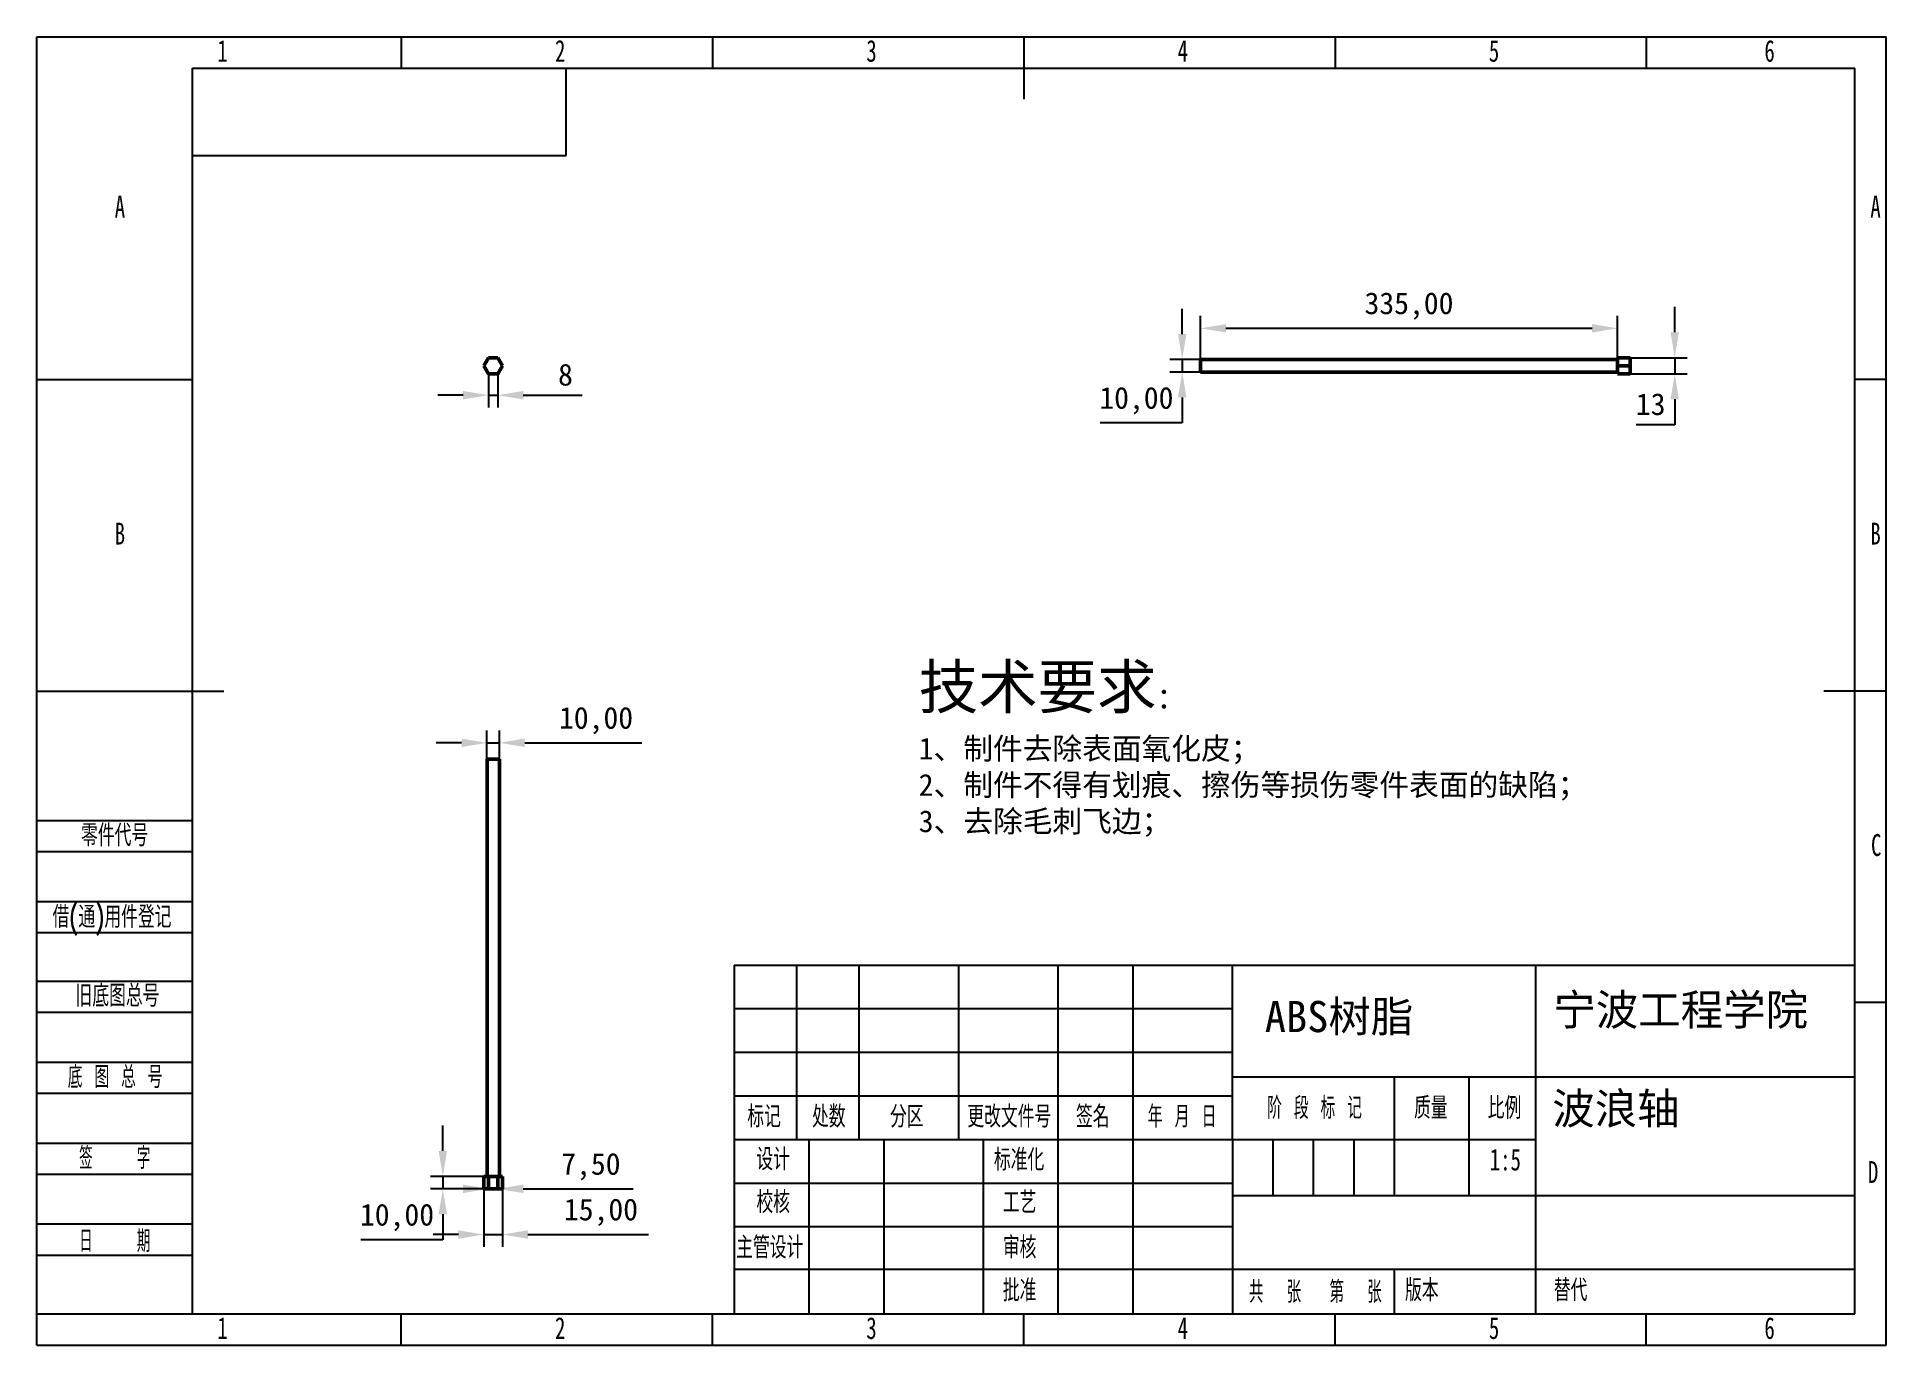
# Model space of a CAD drawing. Header units: millimetres. Extents: x 0 to 297, y 0 to 210.
import ezdxf

# ---------------------------------------------------------------- set-up
doc = ezdxf.new("R2010")
doc.units = ezdxf.units.MM
doc.header["$PDSIZE"] = -1
doc.layers.add('图框', color=7, linetype='Continuous')
for name, color, linetype, lineweight in [('标注层', 4, 'Continuous', 25), ('粗实线层', 7, 'Continuous', 25), ('轮廓实线层', 7, 'Continuous', 50)]:
    doc.layers.add(name, color=color, linetype=linetype, lineweight=lineweight)
doc.styles.add('SLDTEXTSTYLE0', font='TXT', dxfattribs={"width": 0.7, "bigfont": 'bigfont'})
doc.styles.add('SLDTEXTSTYLE1', font='TXT', dxfattribs={"width": 0.6, "bigfont": 'bigfont'})
doc.styles.add('SLDTEXTSTYLE2', font='TXT', dxfattribs={"width": 0.614286, "bigfont": 'bigfont'})
doc.styles.add('SLDTEXTSTYLE3', font='TXT', dxfattribs={"width": 0.62, "bigfont": 'bigfont'})
doc.styles.add('SLDTEXTSTYLE4', font='TXT', dxfattribs={"width": 0.566667, "bigfont": 'bigfont'})
doc.styles.add('SLDTEXTSTYLE5', font='TXT', dxfattribs={"width": 0.7})
doc.dimstyles.new('ISO-25', dxfattribs={"dimtxt": 2.5, "dimasz": 2.5, "dimexe": 1.25, "dimexo": 0.625, "dimtad": 1, "dimtxsty": 'Standard', "dimcen": 2.5, "dimadec": 0, "dimazin": 0, "dimtfac": 1, "dimtmove": 0, "dimatfit": 3, "dimfxl": 1, "dimarcsym": 0})

# ---------------------------------------------------------------- blocks, each defined once
blk = doc.blocks.new('*D1')
at = {"layer": 'Defpoints', "color": 0, "transparency": 16777216}
for p in [(72.53, 155.91), (74.03, 155.91), (74.03, 152.49)]:
    blk.add_point(p, dxfattribs=at)
at = {"layer": '标注层', "color": 0, "lineweight": -2, "transparency": 16777216}
for p, q in [((72.53, 155.91), (72.53, 150.49)), ((74.03, 155.91), (74.03, 150.49)), ((68.45, 152.49), (64.37, 152.49)), ((72.53, 152.49), (74.03, 152.49)), ((78.11, 152.49), (87.58, 152.49))]:
    blk.add_line(p, q, dxfattribs=at)
at = {"layer": '标注层', "color": 0, "transparency": 16777216}
for points in [[(68.45, 153.17), (68.45, 151.81), (72.53, 152.49)], [(78.11, 153.17), (78.11, 151.81), (74.03, 152.49)]]:
    blk.add_solid(points, dxfattribs=at)
at = {"layer": '标注层', "color": 0, "transparency": 16777216, "insert": (84.89, 155.76), "char_height": 3.5, "attachment_point": 5}
blk.add_mtext('8', dxfattribs=at)
blk = doc.blocks.new('*D2')
at = {"layer": 'Defpoints', "color": 0, "transparency": 16777216}
for p in [(186.88, 158.21), (183.95, 156.21), (186.88, 156.21)]:
    blk.add_point(p, dxfattribs=at)
at = {"layer": '标注层', "color": 0, "lineweight": -2, "transparency": 16777216}
for p, q in [((183.95, 162.29), (183.95, 166.37)), ((186.88, 158.21), (181.95, 158.21)), ((183.95, 158.21), (183.95, 156.21)), ((186.88, 156.21), (181.95, 156.21)), ((183.95, 152.13), (183.95, 148.05)), ((183.95, 148.05), (170.76, 148.05))]:
    blk.add_line(p, q, dxfattribs=at)
at = {"layer": '标注层', "color": 0, "transparency": 16777216}
for points in [[(183.27, 162.29), (184.63, 162.29), (183.95, 158.21)], [(183.27, 152.13), (184.63, 152.13), (183.95, 156.21)]]:
    blk.add_solid(points, dxfattribs=at)
at = {"layer": '标注层', "color": 0, "transparency": 16777216, "insert": (176.59, 151.61), "char_height": 3.5, "attachment_point": 5}
blk.add_mtext('10,00', dxfattribs=at)
blk = doc.blocks.new('*D3')
at = {"layer": 'Defpoints', "color": 0, "transparency": 16777216}
for p in [(253.88, 163.23), (186.88, 158.21), (253.88, 158.21)]:
    blk.add_point(p, dxfattribs=at)
at = {"layer": '标注层', "color": 0, "lineweight": -2, "transparency": 16777216}
for p, q in [((186.88, 158.21), (186.88, 165.23)), ((253.88, 158.21), (253.88, 165.23)), ((190.96, 163.23), (249.8, 163.23))]:
    blk.add_line(p, q, dxfattribs=at)
at = {"layer": '标注层', "color": 0, "transparency": 16777216}
for points in [[(190.96, 163.91), (190.96, 162.55), (186.88, 163.23)], [(249.8, 163.91), (249.8, 162.55), (253.88, 163.23)]]:
    blk.add_solid(points, dxfattribs=at)
at = {"layer": '标注层', "color": 0, "transparency": 16777216, "insert": (220.38, 166.8), "char_height": 3.5, "attachment_point": 5}
blk.add_mtext('335,00', dxfattribs=at)
blk = doc.blocks.new('*D4')
at = {"layer": 'Defpoints', "color": 0, "transparency": 16777216}
for p in [(255.88, 158.51), (255.88, 155.91), (263.06, 155.91)]:
    blk.add_point(p, dxfattribs=at)
at = {"layer": '标注层', "color": 0, "lineweight": -2, "transparency": 16777216}
for p, q in [((263.06, 162.59), (263.06, 166.67)), ((255.88, 158.51), (265.06, 158.51)), ((263.06, 158.51), (263.06, 155.91)), ((255.88, 155.91), (265.06, 155.91)), ((263.06, 151.83), (263.06, 147.75)), ((263.06, 147.75), (256.86, 147.75))]:
    blk.add_line(p, q, dxfattribs=at)
at = {"layer": '标注层', "color": 0, "transparency": 16777216}
for points in [[(262.38, 162.59), (263.74, 162.59), (263.06, 158.51)], [(262.38, 151.83), (263.74, 151.83), (263.06, 155.91)]]:
    blk.add_solid(points, dxfattribs=at)
at = {"layer": '标注层', "color": 0, "transparency": 16777216, "insert": (259.2, 151.02), "char_height": 3.5, "attachment_point": 5}
blk.add_mtext('13', dxfattribs=at)
blk = doc.blocks.new('*D5')
at = {"layer": 'Defpoints', "color": 0, "transparency": 16777216}
for p in [(71.78, 27.07), (65.19, 25.07), (71.78, 25.07)]:
    blk.add_point(p, dxfattribs=at)
at = {"layer": '标注层', "color": 0, "lineweight": -2, "transparency": 16777216}
for p, q in [((65.19, 31.15), (65.19, 35.23)), ((71.78, 27.07), (63.19, 27.07)), ((65.19, 27.07), (65.19, 25.07)), ((71.78, 25.07), (63.19, 25.07)), ((65.19, 20.99), (65.19, 16.91)), ((65.19, 16.91), (52, 16.91))]:
    blk.add_line(p, q, dxfattribs=at)
at = {"layer": '标注层', "color": 0, "transparency": 16777216}
for points in [[(64.51, 31.15), (65.87, 31.15), (65.19, 27.07)], [(64.51, 20.99), (65.87, 20.99), (65.19, 25.07)]]:
    blk.add_solid(points, dxfattribs=at)
at = {"layer": '标注层', "color": 0, "transparency": 16777216, "insert": (57.83, 20.47), "char_height": 3.5, "attachment_point": 5}
blk.add_mtext('10,00', dxfattribs=at)
blk = doc.blocks.new('*D6')
at = {"layer": 'Defpoints', "color": 0, "transparency": 16777216}
for p in [(71.78, 25.07), (74.78, 25.07), (74.78, 17.74)]:
    blk.add_point(p, dxfattribs=at)
at = {"layer": '标注层', "color": 0, "lineweight": -2, "transparency": 16777216}
for p, q in [((71.78, 25.07), (71.78, 15.74)), ((74.78, 25.07), (74.78, 15.74)), ((67.7, 17.74), (63.62, 17.74)), ((71.78, 17.74), (74.78, 17.74)), ((78.86, 17.74), (98.24, 17.74))]:
    blk.add_line(p, q, dxfattribs=at)
at = {"layer": '标注层', "color": 0, "transparency": 16777216}
for points in [[(67.7, 18.42), (67.7, 17.06), (71.78, 17.74)], [(78.86, 18.42), (78.86, 17.06), (74.78, 17.74)]]:
    blk.add_solid(points, dxfattribs=at)
at = {"layer": '标注层', "color": 0, "transparency": 16777216, "insert": (90.59, 21.31), "char_height": 3.5, "attachment_point": 5}
blk.add_mtext('15,00', dxfattribs=at)
blk = doc.blocks.new('*D7')
at = {"layer": 'Defpoints', "color": 0, "transparency": 16777216}
for p in [(72.53, 25.07), (74.03, 25.07), (74.03, 25.07)]:
    blk.add_point(p, dxfattribs=at)
at = {"layer": '标注层', "color": 0, "lineweight": -2, "transparency": 16777216}
for p, q in [((72.53, 25.07), (72.53, 27.07)), ((74.03, 25.07), (74.03, 27.07)), ((68.45, 25.07), (64.37, 25.07)), ((72.53, 25.07), (74.03, 25.07)), ((78.11, 25.07), (95.74, 25.07))]:
    blk.add_line(p, q, dxfattribs=at)
at = {"layer": '标注层', "color": 0, "transparency": 16777216}
for points in [[(68.45, 25.75), (68.45, 24.39), (72.53, 25.07)], [(78.11, 25.75), (78.11, 24.39), (74.03, 25.07)]]:
    blk.add_solid(points, dxfattribs=at)
at = {"layer": '标注层', "color": 0, "transparency": 16777216, "insert": (88.97, 28.63), "char_height": 3.5, "attachment_point": 5}
blk.add_mtext('7,50', dxfattribs=at)
blk = doc.blocks.new('*D8')
at = {"layer": 'Defpoints', "color": 0, "transparency": 16777216}
for p in [(74.28, 96.68), (72.28, 94.07), (74.28, 94.07)]:
    blk.add_point(p, dxfattribs=at)
at = {"layer": '标注层', "color": 0, "lineweight": -2, "transparency": 16777216}
for p, q in [((72.28, 94.07), (72.28, 98.68)), ((74.28, 94.07), (74.28, 98.68)), ((68.2, 96.68), (64.12, 96.68)), ((72.28, 96.68), (74.28, 96.68)), ((78.36, 96.68), (97.16, 96.68))]:
    blk.add_line(p, q, dxfattribs=at)
at = {"layer": '标注层', "color": 0, "transparency": 16777216}
for points in [[(68.2, 97.36), (68.2, 96), (72.28, 96.68)], [(78.36, 97.36), (78.36, 96), (74.28, 96.68)]]:
    blk.add_solid(points, dxfattribs=at)
at = {"layer": '标注层', "color": 0, "transparency": 16777216, "insert": (89.8, 100.24), "char_height": 3.5, "attachment_point": 5}
blk.add_mtext('10,00', dxfattribs=at)

msp = doc.modelspace()

# ---------------------------------------------------------------- linework, layer by layer
at = {"layer": '图框'}
for p, q in [((0, 0), (0, 210)), ((0, 210), (297, 210)), ((58.5, 210), (58.5, 205)), ((108.5, 210), (108.5, 205)), ((208.5, 210), (208.5, 205)), ((258.5, 210), (258.5, 205)), ((297, 0), (297, 210)), ((0, 155), (25, 155)), ((297, 155), (292, 155)), ((0, 84.2206), (25, 84.2206)), ((0, 79.2206), (25, 79.2206)), ((0, 71.2206), (25, 71.2206)), ((0, 66.2206), (25, 66.2206)), ((0, 58.43), (25, 58.43)), ((112, 54), (192, 54)), ((297, 55), (292, 55)), ((0, 53.43), (25, 53.43)), ((0, 45.43), (25, 45.43)), ((112, 47), (192, 47)), ((0, 40.43), (25, 40.43)), ((198.5, 33), (198.5, 24)), ((205, 33), (205, 24)), ((211.5, 33), (211.5, 24)), ((0, 32.43), (25, 32.43)), ((0, 27.43), (25, 27.43)), ((0, 19.43), (25, 19.43)), ((0, 14.43), (25, 14.43)), ((0, 5), (25, 5)), ((58.5, 0), (58.5, 5)), ((108.5, 0), (108.5, 5)), ((208.5, 0), (208.5, 5)), ((258.5, 0), (258.5, 5)), ((0, 0), (297, 0))]:
    msp.add_line(p, q, dxfattribs=at)
at = {"layer": '图框', "lineweight": 25}
for p, q in [((158.5, 210), (158.5, 200)), ((0, 105), (30, 105)), ((297, 105), (287, 105)), ((112, 61), (112, 5)), ((112, 61), (292, 61)), ((122, 61), (122, 33)), ((132, 61), (132, 33)), ((148, 61), (148, 33)), ((164, 61), (164, 5)), ((176, 61), (176, 5)), ((191.9681, 61.0522), (192.0047, 5)), ((240.6919, 61), (240.6919, 5)), ((191.9799, 43.0522), (291.9799, 43.0522)), ((218, 43.0691), (218, 24.0691)), ((230, 43), (230, 24)), ((112, 40), (192, 40)), ((112, 33), (192, 33)), ((124, 33), (124, 5)), ((136, 33), (136, 5)), ((152, 33), (152, 5)), ((192.0152, 33), (240.6919, 33)), ((112, 26), (192, 26)), ((192, 24), (292, 24)), ((112, 19), (192, 19)), ((112, 12.1661), (192, 12.1661)), ((192, 12.1661), (292, 12.1661)), ((218, 12.1661), (218, 5)), ((25, 5), (292, 5)), ((158.5, 0), (158.5, 5))]:
    msp.add_line(p, q, dxfattribs=at)
at = {"layer": '图框', "linetype": 'Continuous', "lineweight": 25}
for p, q in [((25, 5), (25, 205)), ((25, 205), (292, 205)), ((292, 5), (292, 205))]:
    msp.add_line(p, q, dxfattribs=at)
at = {"layer": '粗实线层'}
for p, q in [((85, 191), (85, 205)), ((25, 191), (85, 191))]:
    msp.add_line(p, q, dxfattribs=at)
at = {"layer": '轮廓实线层'}
for p, q in [((72.5347, 158.5059), (71.7847, 157.2069)), ((74.0347, 158.5059), (72.5347, 158.5059)), ((74.7847, 157.2069), (74.0347, 158.5059)), ((253.8794, 158.2069), (186.8794, 158.2069)), ((186.8794, 157.2069), (186.8794, 158.2069)), ((255.8794, 158.5059), (253.8794, 158.5059)), ((253.8794, 158.5059), (253.8794, 157.2069)), ((255.8794, 158.5059), (255.8794, 157.2069)), ((71.7847, 157.2069), (72.5347, 155.9078)), ((72.5347, 155.9078), (74.0347, 155.9078)), ((74.0347, 155.9078), (74.7847, 157.2069)), ((186.8794, 156.2069), (186.8794, 157.2069)), ((186.8794, 156.2069), (253.8794, 156.2069)), ((255.8794, 157.2069), (253.8794, 157.2069)), ((253.8794, 157.2069), (253.8794, 155.9078)), ((255.8794, 155.9078), (253.8794, 155.9078)), ((255.8794, 157.2069), (255.8794, 155.9078)), ((72.2847, 94.0672), (72.2847, 27.0672)), ((72.2847, 94.0672), (74.2847, 94.0672)), ((74.2847, 27.0672), (74.2847, 94.0672)), ((71.7847, 25.0672), (71.7847, 27.0672)), ((72.5347, 27.0672), (71.7847, 27.0672)), ((72.5347, 25.0672), (72.5347, 27.0672)), ((74.0347, 27.0672), (72.5347, 27.0672)), ((74.0347, 25.0672), (74.0347, 27.0672)), ((74.7847, 27.0672), (74.0347, 27.0672)), ((74.7847, 25.0672), (74.7847, 27.0672)), ((72.5347, 25.0672), (71.7847, 25.0672)), ((74.0347, 25.0672), (72.5347, 25.0672)), ((74.7847, 25.0672), (74.0347, 25.0672))]:
    msp.add_line(p, q, dxfattribs=at)

# ---------------------------------------------------------------- texts
at = {"layer": '图框', "char_height": 3.5}
for s, insert, attachment_point, style in [('1', (29.7944, 209.5199), 2, 'SLDTEXTSTYLE5'), ('2', (84.0444, 209.5199), 2, 'SLDTEXTSTYLE5'), ('3', (134.0444, 209.5199), 2, 'SLDTEXTSTYLE5'), ('4', (184.0444, 209.5199), 2, 'SLDTEXTSTYLE5'), ('5', (234.0444, 209.5199), 2, 'SLDTEXTSTYLE5'), ('6', (278.2969, 209.5199), 2, 'SLDTEXTSTYLE5'), ('A', (13.3203, 184.5199), 2, 'SLDTEXTSTYLE5'), ('A', (295.3203, 184.5199), 2, 'SLDTEXTSTYLE5'), ('B', (13.3203, 132.0199), 2, 'SLDTEXTSTYLE5'), ('B', (295.3203, 132.0199), 2, 'SLDTEXTSTYLE5'), ('零件代号', (7.0836, 83.5791), 1, 'SLDTEXTSTYLE0'), ('C', (295.4273, 82.0199), 2, 'SLDTEXTSTYLE5'), ('借(通)用件登记', (2.4961, 70.4725), 1, 'SLDTEXTSTYLE0'), ('旧底图总号', (6.1941, 57.8238), 1, 'SLDTEXTSTYLE0'), ('底 图 总 号', (4.9472, 44.7655), 1, 'SLDTEXTSTYLE2'), ('标记', (116.7966, 38.4172), 2, 'SLDTEXTSTYLE0'), ('处数', (127.1841, 38.4172), 2, 'SLDTEXTSTYLE0'), ('分区', (139.7079, 38.4172), 2, 'SLDTEXTSTYLE0'), ('更改文件号', (156.1801, 38.4172), 2, 'SLDTEXTSTYLE0'), ('签名', (169.5758, 38.4172), 2, 'SLDTEXTSTYLE0'), ('年 月 日', (183.9324, 38.4172), 2, 'SLDTEXTSTYLE3'), ('阶 段 标 记', (205.2114, 39.8054), 2, 'SLDTEXTSTYLE2'), ('质量', (223.869, 39.8054), 2, 'SLDTEXTSTYLE0'), ('比例', (235.7186, 39.8054), 2, 'SLDTEXTSTYLE0'), ('签    字', (12.4899, 31.7635), 2, 'SLDTEXTSTYLE4'), ('设计', (118.2463, 31.5581), 2, 'SLDTEXTSTYLE0'), ('标准化', (157.7597, 31.4917), 2, 'SLDTEXTSTYLE0'), ('1:5', (235.8582, 31.5205), 2, 'SLDTEXTSTYLE5'), ('D', (294.9297, 29.5199), 2, 'SLDTEXTSTYLE5'), ('校核', (118.2463, 24.679), 2, 'SLDTEXTSTYLE0'), ('工艺', (157.835, 24.6426), 2, 'SLDTEXTSTYLE0'), ('日    期', (12.4899, 18.4135), 2, 'SLDTEXTSTYLE4'), ('主管设计', (117.7048, 17.3993), 2, 'SLDTEXTSTYLE0'), ('审核', (157.835, 17.3993), 2, 'SLDTEXTSTYLE0'), ('批准', (157.835, 10.5229), 2, 'SLDTEXTSTYLE0'), ('共  张', (198.8698, 10.2618), 2, 'SLDTEXTSTYLE1'), ('第  张', (211.8049, 10.2618), 2, 'SLDTEXTSTYLE1'), ('版本', (222.4382, 10.5314), 2, 'SLDTEXTSTYLE0'), ('替代', (243.6406, 10.5314), 1, 'SLDTEXTSTYLE0'), ('1', (29.7944, 4.4654), 2, 'SLDTEXTSTYLE5'), ('2', (84.0444, 4.4654), 2, 'SLDTEXTSTYLE5'), ('3', (134.0444, 4.4654), 2, 'SLDTEXTSTYLE5'), ('4', (184.0444, 4.4654), 2, 'SLDTEXTSTYLE5'), ('5', (234.0444, 4.4654), 2, 'SLDTEXTSTYLE5'), ('6', (278.2969, 4.4654), 2, 'SLDTEXTSTYLE5')]:
    msp.add_mtext(s, dxfattribs=dict(at, insert=insert, attachment_point=attachment_point, style=style))
at = {"layer": '标注层', "attachment_point": 1}
for s, width, insert, char_height in [('{\\fFangSong|b0|i0|c134|p49;\\H2x;技术要求\\H0.5x;：\\P1、制件去除表面氧化皮；\\P2、制件不得有划痕、擦伤等损伤零件表面的缺陷；\\P3、去除毛刺飞边；}', 139.643135, (141.629, 109.1778), 3.5), ('{\\fFangSong|b0|i0|c134|p49;宁波工程学院}', 44.116466, (243.5586, 56.3248), 5), ('{\\fFangSong|b0|i0|c134|p49;ABS树脂}', 38.731801, (197.2176, 55.2337), 5), ('{\\fSimSun|b0|i0|c134|p2;波浪轴}', 44.219959, (243.3897, 40.4687), 5)]:
    msp.add_mtext_dynamic_manual_height_columns(s, width=width, gutter_width=17.5, heights=[0], dxfattribs=dict(at, insert=insert, char_height=char_height))

# ---------------------------------------------------------------- dimensions: what is measured, and where the dimension line sits
at = {"layer": '标注层'}
for base, p1, p2, picture, middle in [((183.9469, 156.2069), (186.8794, 158.2069), (186.8794, 156.2069), '*D2', (176.5895, 151.6125)), ((65.1875, 25.0672), (71.7847, 27.0672), (71.7847, 25.0672), '*D5', (57.8302, 20.4728))]:
    dim = msp.add_linear_dim(base=base, p1=p1, p2=p2, angle=90, dimstyle='ISO-25', override={"dimtxt": 3.5, "dimasz": 4.08, "dimexe": 2, "dimexo": 0, "dimgap": 1.524, "dimtih": 1, "dimtoh": 1, "dimlfac": 5, "dimzin": 0, "dimadec": 2, "dimtzin": 0}, dxfattribs=at)
    dim.commit()
    dim.dimension.update_dxf_attribs({"geometry": picture, "text_midpoint": middle})
for base, p1, p2, picture, middle in [((253.8794, 163.2347), (186.8794, 158.2069), (253.8794, 158.2069), '*D3', (220.3794, 166.8004)), ((74.2847, 96.6787), (72.2847, 94.0672), (74.2847, 94.0672), '*D8', (89.8021, 100.2444)), ((74.0347, 25.0672), (72.5347, 25.0672), (74.0347, 25.0672), '*D7', (88.9687, 28.6328)), ((74.7847, 17.7429), (71.7847, 25.0672), (74.7847, 25.0672), '*D6', (90.5937, 21.3085))]:
    dim = msp.add_linear_dim(base=base, p1=p1, p2=p2, dimstyle='ISO-25', override={"dimtxt": 3.5, "dimasz": 4.08, "dimexe": 2, "dimexo": 0, "dimgap": 1.524, "dimtih": 1, "dimtoh": 1, "dimlfac": 5, "dimzin": 0, "dimadec": 2, "dimtzin": 0}, dxfattribs=at)
    dim.commit()
    dim.dimension.update_dxf_attribs({"geometry": picture, "text_midpoint": middle})
dim = msp.add_linear_dim(base=(263.0554, 155.9078), p1=(255.8794, 158.5059), p2=(255.8794, 155.9078), angle=90, text='13', dimstyle='ISO-25', override={"dimtxt": 3.5, "dimasz": 4.08, "dimexe": 2, "dimexo": 0, "dimgap": 1.524, "dimtih": 1, "dimtoh": 1, "dimlfac": 5, "dimzin": 0, "dimadec": 2, "dimtzin": 0}, dxfattribs=at)
dim.commit()
dim.dimension.update_dxf_attribs({"geometry": '*D4', "text_midpoint": (259.1981, 151.0218)})
dim = msp.add_linear_dim(base=(74.0347, 152.4898), p1=(72.5347, 155.9078), p2=(74.0347, 155.9078), text='8', dimstyle='ISO-25', override={"dimtxt": 3.5, "dimasz": 4.08, "dimexe": 2, "dimexo": 0, "dimgap": 1.524, "dimtih": 1, "dimtoh": 1, "dimlfac": 5, "dimzin": 0, "dimadec": 2, "dimtzin": 0}, dxfattribs=at)
dim.commit()
dim.dimension.update_dxf_attribs({"geometry": '*D1', "text_midpoint": (84.8854, 155.7638)})

doc.saveas('drawing.dxf')
